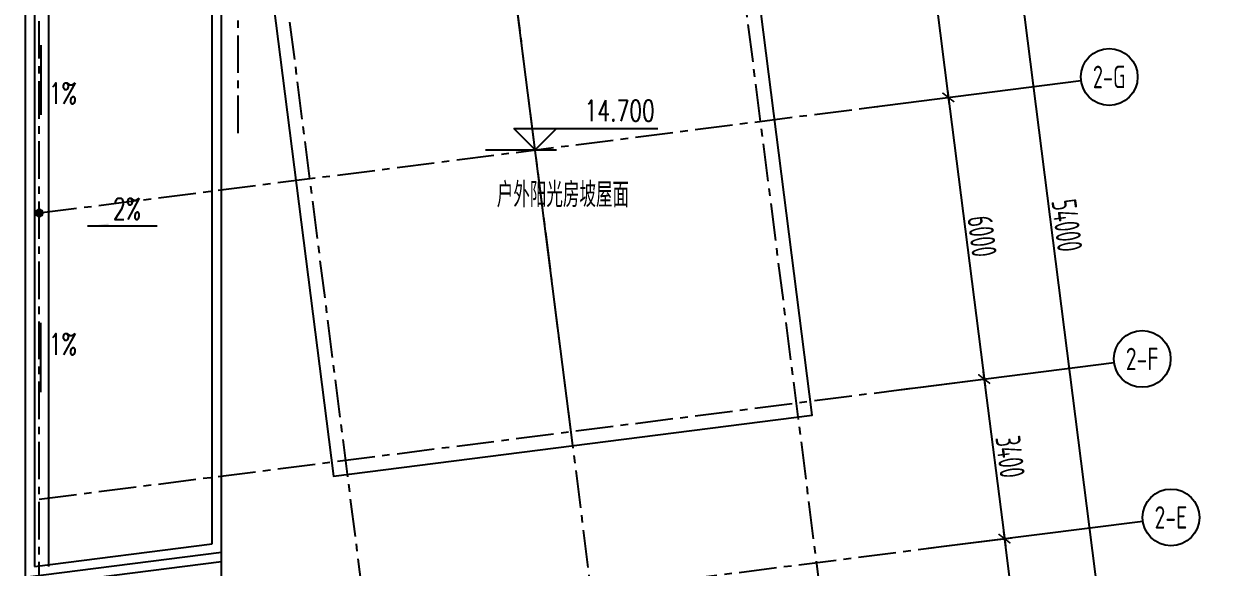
# Model space of a CAD drawing. Header units: millimetres. Extents: x -1048436 to -185795, y -983427 to 400387.
# Drawn here: x -698940 to -673807, y -13152 to -1667 of the extents above; entities that cross this region are included whole.
import ezdxf
from ezdxf.enums import TextEntityAlignment as Align

# ---------------------------------------------------------------- set-up
doc = ezdxf.new("R2010")
doc.units = ezdxf.units.MM
doc.header["$LTSCALE"] = 500
doc.linetypes.add('一层轴网$0$CENTER', pattern=[50.8, 31.75, -6.35, 6.35, -6.35])
for name, color, linetype in [('AXIS_TEXT', 7, 'Continuous'), ('DIM_ELEV', 3, 'Continuous'), ('PUB_TEXT', 7, 'Continuous'), ('一层轴网$0$建-文字', 4, 'Continuous'), ('一层轴网$0$建-符号', 150, 'Continuous'), ('一层轴网$0$建-轴线', 1, '一层轴网$0$CENTER'), ('建-屋面-排水沟落水口', 175, 'Continuous'), ('建-文字', 4, 'Continuous'), ('建-符号-箭头', 13, 'Continuous')]:
    doc.layers.add(name, color=color, linetype=linetype)
doc.styles.add('_TCH_DIM', font='SIMPLEX', dxfattribs={"bigfont": 'GBCBIG'})
doc.styles.add('COMPLEX', font='COMPLEX')
doc.styles.add('XD2008', font='xd-hzs.shx', dxfattribs={"width": 0.7, "bigfont": 'xd-hztxt.shx'})
doc.styles.add('一层轴网$0$XD2008', font='xd-hzs.shx', dxfattribs={"width": 0.7, "bigfont": 'xd-hztxt.shx'})
doc.styles.add('一层轴网$0$XD2008_T3', font='xd-hzs.shx', dxfattribs={"width": 0.7, "bigfont": 'xd-hztxt.shx'})
doc.dimstyles.new('一层轴网$0$XD100&&150', dxfattribs={"dimtxt": 525, "dimasz": 225, "dimexe": 150, "dimexo": 150, "dimgap": 75, "dimtad": 1, "dimdec": 0, "dimdsep": 46, "dimtxsty": '一层轴网$0$XD2008_T3', "dimblk": '一层轴网$0$_ARCHTICK', "dimcen": 2.5, "dimdle": 150, "dimclrt": 7, "dimaunit": 1, "dimadec": 0, "dimazin": 0, "dimtfac": 1, "dimtdec": 0, "dimtix": 1, "dimtmove": 0, "dimatfit": 3, "dimfxl": 1, "dimtolj": 1, "dimtzin": 0, "dimarcsym": 0})

# ---------------------------------------------------------------- blocks, each defined once
blk = doc.blocks.new('A$C70866F3F')
for p, q in [((75, 150), (0, 150)), ((20, 225), (85, 187)), ((20, 75), (85, 112)), ((75, 280), (112, 215)), ((112, 85), (75, 20)), ((150, 300), (150, 225)), ((150, 75), (150, 0)), ((225, 280), (187, 215)), ((187, 85), (225, 20)), ((215, 187), (280, 225)), ((215, 112), (280, 75)), ((300, 150), (225, 150))]:
    blk.add_line(p, q)
for radius in [150, 75]:
    blk.add_circle((150, 150), radius)
blk = doc.blocks.new('A$C1A8E3B15')
at = {"layer": '建-屋面-排水沟落水口', "xscale": -0.5, "yscale": 0.5, "zscale": 0.5, "rotation": 359.9999999666495}
blk.add_blockref('A$C70866F3F', (54976, -25923), dxfattribs=at)
blk = doc.blocks.new('一层轴网$0$_ARCHTICK')
at = {"color": 0, "linetype": 'ByBlock', "const_width": 0.15}
blk.add_lwpolyline([(-0.5, -0.5), (0.5, 0.5)], dxfattribs=at)
blk = doc.blocks.new('*D3056')
at = {"layer": 'Defpoints', "color": 0, "transparency": 16777216}
for p in [(71715, 62134), (73959, 56371), (72472, 56182)]:
    blk.add_point(p, dxfattribs=at)
at = {"layer": '一层轴网$0$建-符号', "color": 0, "lineweight": -2, "transparency": 16777216}
for p, q in [((71863, 62153), (73351, 62342)), ((73184, 62472), (73978, 56222)), ((72620, 56201), (74108, 56390))]:
    blk.add_line(p, q, dxfattribs=at)
at = {"layer": '一层轴网$0$建-符号', "color": 0, "lineweight": -2, "transparency": 16777216, "xscale": 225, "yscale": 225, "zscale": 225}
for p, rotation in [((73202, 62323), 97.2475261704567), ((73959, 56371), 277.2475261704567)]:
    blk.add_blockref('一层轴网$0$_ARCHTICK', p, dxfattribs=dict(at, rotation=rotation))
at = {"layer": '一层轴网$0$建-符号', "color": 7, "transparency": 16777216, "insert": (73916, 59389), "char_height": 525, "attachment_point": 5, "rotation": 277.2475, "style": '一层轴网$0$XD2008_T3'}
blk.add_mtext('\\A1;6000', dxfattribs=at)
blk = doc.blocks.new('*D3057')
at = {"layer": 'Defpoints', "color": 0, "transparency": 16777216}
for p in [(72472, 56182), (74716, 50419), (73229, 50230)]:
    blk.add_point(p, dxfattribs=at)
at = {"layer": '一层轴网$0$建-符号', "color": 0, "lineweight": -2, "transparency": 16777216}
for p, q in [((72620, 56201), (74108, 56390)), ((73940, 56520), (74735, 50270)), ((73377, 50248), (74865, 50438))]:
    blk.add_line(p, q, dxfattribs=at)
at = {"layer": '一层轴网$0$建-符号', "color": 0, "lineweight": -2, "transparency": 16777216, "xscale": 225, "yscale": 225, "zscale": 225}
for p, rotation in [((73959, 56371), 97.2475261704567), ((74716, 50419), 277.2475261704567)]:
    blk.add_blockref('一层轴网$0$_ARCHTICK', p, dxfattribs=dict(at, rotation=rotation))
at = {"layer": '一层轴网$0$建-符号', "color": 7, "transparency": 16777216, "insert": (74673, 53437), "char_height": 525, "attachment_point": 5, "rotation": 277.2475, "style": '一层轴网$0$XD2008_T3'}
blk.add_mtext('\\A1;6000', dxfattribs=at)
blk = doc.blocks.new('*D3058')
at = {"layer": 'Defpoints', "color": 0, "transparency": 16777216}
for p in [(73229, 50230), (75145, 47046), (73657, 46857)]:
    blk.add_point(p, dxfattribs=at)
at = {"layer": '一层轴网$0$建-符号', "color": 0, "lineweight": -2, "transparency": 16777216}
for p, q in [((74697, 50568), (75164, 46897)), ((73377, 50248), (74865, 50438)), ((73806, 46876), (75294, 47065))]:
    blk.add_line(p, q, dxfattribs=at)
at = {"layer": '一层轴网$0$建-符号', "color": 0, "lineweight": -2, "transparency": 16777216, "xscale": 225, "yscale": 225, "zscale": 225}
for p, rotation in [((74716, 50419), 97.24752617045682), ((75145, 47046), 277.2475261704568)]:
    blk.add_blockref('一层轴网$0$_ARCHTICK', p, dxfattribs=dict(at, rotation=rotation))
at = {"layer": '一层轴网$0$建-符号', "color": 7, "transparency": 16777216, "insert": (75266, 48775), "char_height": 525, "attachment_point": 5, "rotation": 277.2475, "style": '一层轴网$0$XD2008_T3'}
blk.add_mtext('\\A1;3400', dxfattribs=at)
blk = doc.blocks.new('*D3059')
at = {"layer": 'Defpoints', "color": 0, "transparency": 16777216}
for p in [(73657, 46857), (75852, 41491), (74364, 41301)]:
    blk.add_point(p, dxfattribs=at)
at = {"layer": '一层轴网$0$建-符号', "color": 0, "lineweight": -2, "transparency": 16777216}
for p, q in [((73806, 46876), (75294, 47065)), ((75126, 47195), (75871, 41342)), ((74513, 41320), (76001, 41510))]:
    blk.add_line(p, q, dxfattribs=at)
at = {"layer": '一层轴网$0$建-符号', "color": 0, "lineweight": -2, "transparency": 16777216, "xscale": 225, "yscale": 225, "zscale": 225}
for p, rotation in [((75145, 47046), 97.24752617045677), ((75852, 41491), 277.2475261704568)]:
    blk.add_blockref('一层轴网$0$_ARCHTICK', p, dxfattribs=dict(at, rotation=rotation))
at = {"layer": '一层轴网$0$建-符号', "color": 7, "transparency": 16777216, "insert": (75833, 44311), "char_height": 525, "attachment_point": 5, "rotation": 277.2475, "style": '一层轴网$0$XD2008_T3'}
blk.add_mtext('\\A1;5600', dxfattribs=at)
blk = doc.blocks.new('*D3063')
at = {"layer": 'Defpoints', "color": 0, "transparency": 16777216}
for p in [(71304, 80226), (78116, 26658), (79537, 26839)]:
    blk.add_point(p, dxfattribs=at)
at = {"layer": '一层轴网$0$建-符号', "color": 0, "lineweight": -2, "transparency": 16777216}
for p, q in [((71452, 80245), (72873, 80426)), ((72706, 80556), (79556, 26690)), ((78265, 26677), (79686, 26857))]:
    blk.add_line(p, q, dxfattribs=at)
at = {"layer": '一层轴网$0$建-符号', "color": 0, "lineweight": -2, "transparency": 16777216, "xscale": 225, "yscale": 225, "zscale": 225}
for p, rotation in [((72725, 80407), 97.24752617045664), ((79537, 26839), 277.2475261704566)]:
    blk.add_blockref('一层轴网$0$_ARCHTICK', p, dxfattribs=dict(at, rotation=rotation))
at = {"layer": '一层轴网$0$建-符号', "color": 7, "transparency": 16777216, "insert": (76466, 53665), "char_height": 525, "attachment_point": 5, "rotation": 277.2475, "style": '一层轴网$0$XD2008_T3'}
blk.add_mtext('\\A1;54000', dxfattribs=at)
blk = doc.blocks.new('_AXISO')
blk.add_circle((0, 0), 0.5)
at = {"layer": 'AXIS_TEXT', "style": 'COMPLEX', "width": 1.041667}
blk.add_attdef('A', text='', height=0.56, dxfattribs=at).set_placement((-0.25, -0.28), (0.25, -0.28), align=Align.FIT)
blk = doc.blocks.new('A$C2C8523F8')
at = {"layer": '一层轴网$0$建-符号'}
for p, q in [((72230.5, 56151), (76763.2, 56727.4)), ((72927.8, 50191.3), (77460.5, 50767.8)), ((73535.7, 46841.2), (78068.4, 47417.7))]:
    blk.add_line(p, q, dxfattribs=at)
at = {"layer": '一层轴网$0$建-轴线', "ltscale": 0.05}
for p, q in [((74638.3, 19327.2), (66478.9, 83487.5)), ((69876.7, 18721.7), (61717.3, 82882)), ((65115, 18116.1), (56955.6, 82276.4)), ((58950, 55616.6), (58950, 82276.4)), ((54751.4, 53928.1), (72471.6, 56181.6)), ((54751.2, 47879.8), (73228.6, 50229.6)), ((54423.1, 44410.6), (73657.5, 46856.7))]:
    blk.add_line(p, q, dxfattribs=at)
blk.add_lwpolyline([(54750, -2500), (54750, 82276.4)], dxfattribs=at)
at = {"layer": '一层轴网$0$建-符号'}
ref = blk.add_blockref('_AXISO', (77358.4, 56803.1), dxfattribs=dict(at, xscale=1200, yscale=1200, zscale=1200))
ref.add_attrib('A', '2-G', dxfattribs={"layer": '一层轴网$0$建-文字', "height": 477.34, "style": '一层轴网$0$XD2008', "width": 0.881686}).set_placement((77012.8, 56564.4), (77704, 56564.4), align=Align.FIT)
ref = blk.add_blockref('_AXISO', (78055.7, 50843.4), dxfattribs=dict(at, xscale=1200, yscale=1200, zscale=1200))
ref.add_attrib('A', '2-F', dxfattribs={"layer": '一层轴网$0$建-文字', "height": 472.82, "style": '一层轴网$0$XD2008', "width": 0.924411}).set_placement((77708.6, 50607), (78402.9, 50607), align=Align.FIT)
ref = blk.add_blockref('_AXISO', (78663.6, 47493.4), dxfattribs=dict(at, xscale=1200, yscale=1200, zscale=1200))
ref.add_attrib('A', '2-E', dxfattribs={"layer": '一层轴网$0$建-文字', "height": 473.71, "style": '一层轴网$0$XD2008', "width": 0.921878}).set_placement((78316.7, 47256.5), (79010.4, 47256.5), align=Align.FIT)
for p1, p2, distance, picture, middle in [((71303.6, 80226.4), (78116.1, 26657.8), 1432.5, '*D3063', (76465.7, 53665.4)), ((71714.7, 62133.7), (72471.6, 56181.6), 1499.7, '*D3056', (73915.7, 59389.4)), ((72471.6, 56181.6), (73228.6, 50229.6), 1499.7, '*D3057', (74672.7, 53437.4)), ((73228.6, 50229.6), (73657.5, 46856.7), 1499.7, '*D3058', (75265.6, 48774.9)), ((73657.5, 46856.7), (74364, 41301.5), 1499.7, '*D3059', (75833.3, 44310.9))]:
    dim = blk.add_aligned_dim(p1=p1, p2=p2, distance=distance, dimstyle='一层轴网$0$XD100&&150', dxfattribs=at)
    dim.commit()
    dim.dimension.update_dxf_attribs({"geometry": picture, "text_midpoint": middle})

msp = doc.modelspace()

# ---------------------------------------------------------------- hatches: boundary and pattern name
at = {"layer": '建-符号-箭头'}
for points in [[(-698579.4, -3592.3), (-698579.4, -3142.3), (-698639.4, -3142.3)], [(-697593.3, -5948), (-697143.3, -5948), (-697143.3, -5888)], [(-698579.4, -7984), (-698579.4, -8434), (-698639.4, -8434)]]:
    msp.add_hatch(color=256, dxfattribs=at).paths.add_polyline_path(points)

# ---------------------------------------------------------------- linework, layer by layer
for p, q in [((-687337.9, -10583), (-688902.3, 1717.9)), ((-694961.7, -12661.3), (-694962.1, 541.5)), ((-694760.9, -39494), (-694762.1, 568.9)), ((-698911.8, 182.5), (-698911.8, -39493.6)), ((-698711.8, 182.5), (-698711.8, -13138.2))]:
    msp.add_line(p, q)
at = {"linetype": 'Continuous', "ltscale": 10000}
msp.add_lwpolyline([(-693911.1, 677.7), (-692397.2, -11226.4), (-682278.7, -9939.6), (-684549.3, 7916.6)], dxfattribs=at)
for points in [[(-698711.8, -13138.2), (-694961.7, -12661.3)], [(-694761.7, -13039.1), (-698912.1, -13566.9)], [(-698912, -13365.3), (-694761.7, -12837.5)]]:
    msp.add_lwpolyline(points)
at = {"layer": 'DIM_ELEV'}
for p, q in [((-688132.7, -4333.3), (-688582.7, -3883.3)), ((-688582.7, -3883.3), (-685545.2, -3883.3)), ((-688132.7, -4333.3), (-687682.7, -3883.3)), ((-689182.7, -4333.3), (-687682.7, -4333.3))]:
    msp.add_line(p, q, dxfattribs=at)
at = {"layer": '建-屋面-排水沟落水口'}
msp.add_line((-698411.8, -13138.2), (-698411.8, 82.4), dxfattribs=at)
at = {"layer": '建-符号-箭头'}
for points in [[(-698579.4, -2120.6), (-698579.4, -3592.3)], [(-696121.6, -5948), (-697593.3, -5948)], [(-698579.4, -9455.7), (-698579.4, -7984)]]:
    msp.add_lwpolyline(points, dxfattribs=at)

# ---------------------------------------------------------------- block references
for name, p in [('A$C2C8523F8', (-753362.7, -59594)), ('A$C1A8E3B15', (-753512.7, 20182.4))]:
    msp.add_blockref(name, p)

# ---------------------------------------------------------------- texts
at = {"layer": 'PUB_TEXT', "style": '_TCH_DIM', "width": 0.705882}
msp.add_text('14.700', height=446.25, dxfattribs=at).set_placement((-687090.2, -3725.8))
at = {"layer": '建-文字'}
for s, height, style, width, p in [('1%', 446.25, '_TCH_DIM', 0.705882, (-698409.5, -3360.9)), ('户外阳光房坡屋面', 525, 'XD2008', 0.7, (-688944.2, -5544)), ('2%', 446.25, '_TCH_DIM', 0.705882, (-697053, -5800.7)), ('1%', 446.25, '_TCH_DIM', 0.705882, (-698409.5, -8661.6))]:
    msp.add_text(s, height=height, dxfattribs=dict(at, style=style, width=width)).set_placement(p)

doc.saveas('drawing.dxf')
